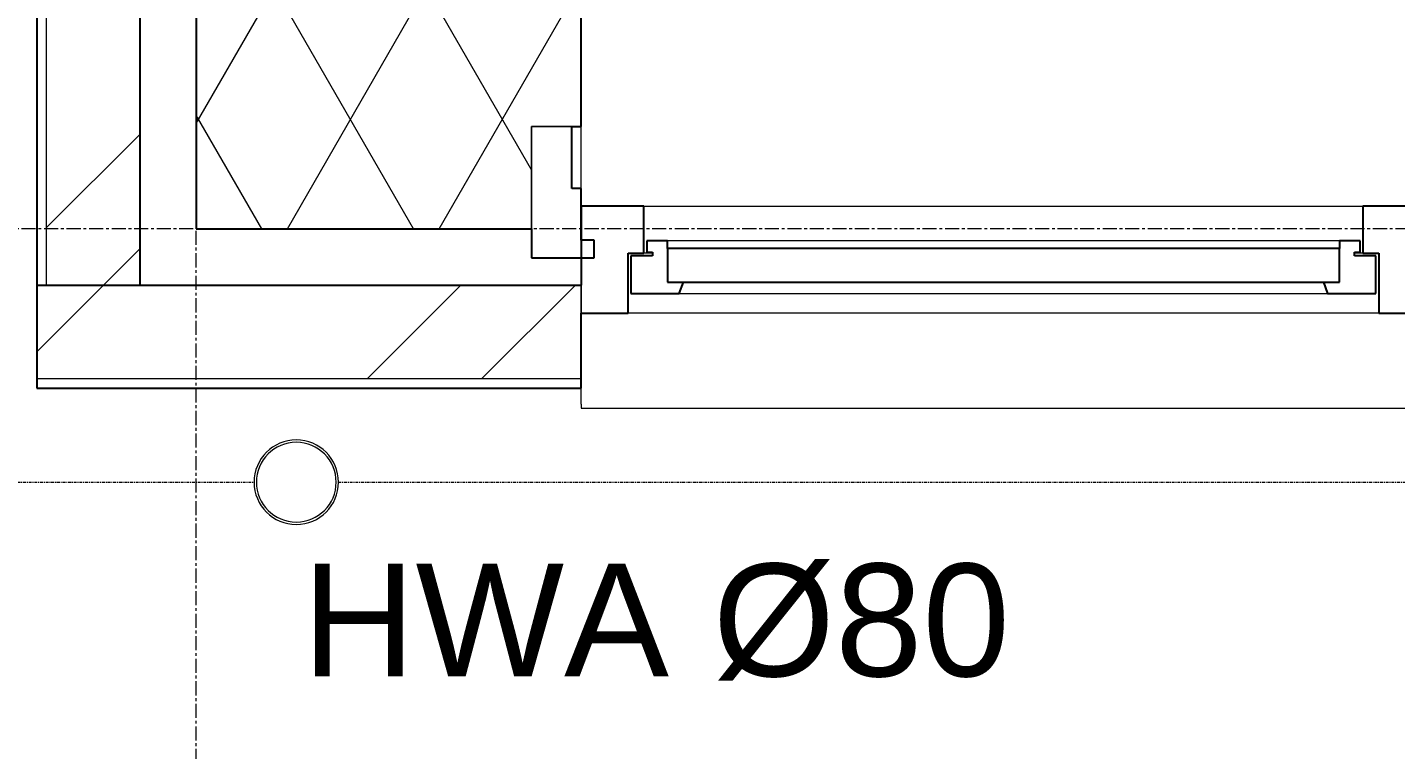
# Model space of a CAD drawing. Header units: millimetres. Extents: x -8546 to 211781, y -3000 to 31870.
# Drawn here: x -5199 to -3741, y 1306 to 2075 of the extents above; entities that cross this region are included whole.
import ezdxf

# ---------------------------------------------------------------- set-up
doc = ezdxf.new("R2010")
doc.units = ezdxf.units.MM
doc.linetypes.add('dash-dash', pattern=[6, 3, -1, 1, -1])
doc.linetypes.add('grid', pattern=[24, 15, -3, 3, -3])
for name, color, linetype, lineweight in [('A-DETL', 90, 'Continuous', 9), ('A-GENM', 13, 'Continuous', 9), ('A-GLAZ', 151, 'Continuous', 9), ('A-WALL', 113, 'Continuous', 9), ('A-WALL-PATT', 111, 'Continuous', 25), ('G-ANNO-TEXT', 231, 'Continuous', 9), ('I-WALL', 2, 'Continuous', 9), ('S-COLS', 52, 'Continuous', 9), ('S-GRID', 1, 'Continuous', 9)]:
    doc.layers.add(name, color=color, linetype=linetype, lineweight=lineweight)
doc.styles.add('Arial_3', font='arial.ttf', dxfattribs={"height": 120})
pattern_1 = [(45, (0, 0), (-251.447, 251.447), []), (45, (0, 381), (-251.447, 251.447), [])]

# ---------------------------------------------------------------- blocks, each defined once
blk = doc.blocks.new('GLAS_COMPONENT_TYPE_A - GLAS_COMPONENT_TYPE_A-2977216-Begane grond')
at = {"layer": 'A-GLAZ', "lineweight": 25}
for p, q in [((358, 0), (-358, 0)), ((-358, 0), (-358, -36)), ((358, -36), (358, 0)), ((-358, -36), (358, -36))]:
    blk.add_line(p, q, dxfattribs=at)
blk = doc.blocks.new('41_ISR_lb_vebo_waterslag_10_graden - WS60 160-1703960-Begane grond')
at = {"layer": 'A-GENM'}
for p, q in [((900, 160), (0, 160)), ((0, 160), (0, 155.9)), ((0, 139), (0, 155.9)), ((900, 155.9), (900, 160)), ((900, 155.9), (900, 139))]:
    blk.add_line(p, q, dxfattribs=at)
blk = doc.blocks.new('42_ISR_lb_vensterbank - 42_ISR_lb_vensterbank 280-1707394-Begane grond')
at = {"layer": 'A-GENM'}
for p, q in [((900, 280), (0, 280)), ((0, 280), (0, 265)), ((900, 265), (900, 280)), ((0, 232.5), (0, 265)), ((900, 265), (900, 232.5)), ((0, 19), (0, 85)), ((900, 85), (900, 19))]:
    blk.add_line(p, q, dxfattribs=at)
blk = doc.blocks.new('28_EB_HWA_grote slag - TRON60x2_5-3479252-Begane grond')
at = {"layer": 'S-COLS'}
for radius, start, end in [(45, 0, 180), (42.5, 360, 180), (45, 180, 0), (42.5, 180, 360)]:
    blk.add_arc((220, 0), radius, start, end, dxfattribs=at)

msp = doc.modelspace()

# ---------------------------------------------------------------- hatches: boundary and pattern name
at = {"layer": 'A-WALL-PATT', "lineweight": 9}
h = msp.add_hatch(dxfattribs=at)
h.set_pattern_fill('FP_12', color=256, style=0, pattern_type=2)
h.set_pattern_definition(pattern_1)
h.paths.add_polyline_path([(-5079.2, 1800.4), (-5079.2, 3301.9), (-5179.2, 3301.9), (-5179.2, 1800.4), (-5108.3, 1800.4)])
h.paths.add_polyline_path([(-5079.2, 4201.9), (-5079.2, 8733.8), (-5179.2, 8733.8), (-5179.2, 4201.9), (-5108.3, 4201.9)])
h.paths.add_polyline_path([(-5179.2, 9633.8), (-5079.2, 9633.8), (-5079.2, 11135.3), (-5179.2, 11135.3), (-5179.2, 10289.9)])
h = msp.add_hatch(dxfattribs=at)
h.set_pattern_fill('FP_7', color=256, angle=-300, style=0, pattern_type=2)
h.set_pattern_definition([(240, (-3319.25, 2116.87), (121.244, -70), []), (300, (-3319.25, 2116.87), (121.244, 70), [])])
h.paths.add_polyline_path([(-1895.7, 1860.4), (-1619.3, 1860.4), (-1619.3, 2095.4), (-2129.2, 2095.4), (-2129.2, 1969.4), (-2076.2, 1969.4), (-2076.2, 1860.4)])
h.paths.add_polyline_path([(-3356, 1860.4), (-3082.2, 1860.4), (-3082.2, 1969.4), (-3029.2, 1969.4), (-3029.2, 2095.4), (-3709.2, 2095.4), (-3709.2, 1969.4), (-3656.2, 1969.4), (-3656.2, 1860.4), (-3648, 1860.4)])
h.paths.add_polyline_path([(-4670.2, 1860.4), (-4662.2, 1860.4), (-4662.2, 1969.4), (-4609.2, 1969.4), (-4609.2, 2095.4), (-5019.2, 2095.4), (-5019.2, 1860.4), (-4816.3, 1860.4)])
h = msp.add_hatch(dxfattribs=at)
h.set_pattern_fill('FP_12', color=256, style=0, pattern_type=2)
h.set_pattern_definition(pattern_1)
h.paths.add_polyline_path([(-1779.3, 1700.4), (-1679.3, 1700.4), (-1679.3, 1800.4), (-2129.2, 1800.4), (-2129.2, 1700.4), (-1895.7, 1700.4)])
h.paths.add_polyline_path([(-3063.9, 1700.4), (-3029.2, 1700.4), (-3029.2, 1800.4), (-3709.2, 1800.4), (-3709.2, 1700.4), (-3356, 1700.4)])
h.paths.add_polyline_path([(-4816.3, 1700.4), (-4609.2, 1700.4), (-4609.2, 1800.4), (-5189.2, 1800.4), (-5189.2, 1700.4), (-5108.3, 1700.4)])

# ---------------------------------------------------------------- linework, layer by layer
at = {"layer": 'A-DETL', "linetype": 'dash-dash'}
for p, q in [((-6097.7, 1590.4), (-4957.7, 1590.4)), ((-4867.7, 1590.4), (-1789.3, 1590.4))]:
    msp.add_line(p, q, dxfattribs=at)
at = {"layer": 'A-GENM'}
for p, q in [((-4542.2, 1884.4), (-3776.2, 1884.4)), ((-4533.2, 1834.4), (-4542.2, 1834.4)), ((-3776.2, 1834.4), (-3785.2, 1834.4)), ((-3759.2, 1770.4), (-4559.2, 1770.4))]:
    msp.add_line(p, q, dxfattribs=at)
at = {"layer": 'A-WALL', "lineweight": 25}
for p, q in [((-5189.2, 3301.9), (-5189.2, 1690.4)), ((-5079.2, 1800.4), (-5079.2, 3301.9)), ((-4619.2, 1903.4), (-4619.2, 1969.4)), ((-4609.2, 1903.4), (-4619.2, 1903.4)), ((-4609.2, 1848.4), (-4609.2, 1903.4)), ((-4542.2, 1884.4), (-4609.2, 1884.4)), ((-4609.2, 1884.4), (-4609.2, 1800.4)), ((-4542.2, 1834.4), (-4542.2, 1884.4)), ((-3776.2, 1884.4), (-3776.2, 1834.4)), ((-3709.2, 1884.4), (-3776.2, 1884.4)), ((-4662.2, 1860.4), (-4662.2, 1829.4)), ((-4595.2, 1848.4), (-4609.2, 1848.4)), ((-4595.2, 1829.4), (-4595.2, 1848.4)), ((-4517.2, 1847.4), (-4539.2, 1847.4)), ((-4539.2, 1847.4), (-4539.2, 1835.4)), ((-4517.2, 1839.3), (-4517.2, 1847.4)), ((-3779.2, 1847.4), (-3801.2, 1847.4)), ((-3801.2, 1847.4), (-3801.2, 1839.3)), ((-3779.2, 1835.4), (-3779.2, 1847.4)), ((-4662.2, 1829.4), (-4595.2, 1829.4)), ((-4559.2, 1770.4), (-4559.2, 1834.4)), ((-4559.2, 1834.4), (-4542.2, 1834.4)), ((-4533.2, 1831.4), (-4556.2, 1831.4)), ((-4556.2, 1831.4), (-4556.2, 1791.4)), ((-4539.2, 1835.4), (-4533.2, 1835.4)), ((-4533.2, 1835.4), (-4533.2, 1831.4)), ((-3785.2, 1831.4), (-3785.2, 1835.4)), ((-3785.2, 1835.4), (-3779.2, 1835.4)), ((-3762.2, 1831.4), (-3785.2, 1831.4)), ((-3776.2, 1834.4), (-3759.2, 1834.4)), ((-3762.2, 1791.4), (-3762.2, 1831.4)), ((-3759.2, 1834.4), (-3759.2, 1770.4)), ((-5189.2, 1800.4), (-4609.2, 1800.4)), ((-4504.6, 1791.4), (-4500.2, 1803.4)), ((-3818.2, 1803.4), (-3813.9, 1791.4)), ((-4556.2, 1791.4), (-4504.6, 1791.4)), ((-3813.9, 1791.4), (-3762.2, 1791.4)), ((-4609.2, 1690.4), (-4609.2, 1770.4)), ((-4609.2, 1770.4), (-4559.2, 1770.4)), ((-3759.2, 1770.4), (-3709.2, 1770.4)), ((-5189.2, 1690.4), (-4609.2, 1690.4))]:
    msp.add_line(p, q, dxfattribs=at)
at = {"layer": 'A-WALL'}
for p, q in [((-5179.2, 3301.9), (-5179.2, 1800.4)), ((-4619.2, 1969.4), (-4662.2, 1969.4)), ((-4662.2, 1969.4), (-4662.2, 1860.4)), ((-3801.2, 1847.4), (-4517.2, 1847.4)), ((-4609.2, 1770.4), (-4609.2, 1800.4)), ((-4609.2, 1800.4), (-4609.2, 1770.4)), ((-4504.6, 1791.4), (-3813.9, 1791.4)), ((-4609.2, 1700.4), (-5189.2, 1700.4))]:
    msp.add_line(p, q, dxfattribs=at)
at = {"layer": 'I-WALL', "lineweight": 25}
for p, q in [((-5019.2, 3248.9), (-5019.2, 1860.4)), ((-4609.2, 1969.4), (-4609.2, 2116.9)), ((-4619.2, 1969.4), (-4609.2, 1969.4)), ((-5019.2, 1860.4), (-4662.2, 1860.4))]:
    msp.add_line(p, q, dxfattribs=at)
at = {"layer": 'I-WALL'}
for p, q in [((-4662.2, 1860.4), (-4662.2, 1969.4)), ((-4662.2, 1969.4), (-4619.2, 1969.4))]:
    msp.add_line(p, q, dxfattribs=at)
at = {"layer": 'S-GRID', "linetype": 'grid'}
for p, q in [((-5019.2, -988.7), (-5019.2, 13256.3)), ((6521.6, 1860.4), (-7016.6, 1860.4))]:
    msp.add_line(p, q, dxfattribs=at)

# ---------------------------------------------------------------- block references
at = {"layer": 'A-GENM'}
msp.add_blockref('42_ISR_lb_vensterbank - 42_ISR_lb_vensterbank 280-1707394-Begane grond', (-4609.2, 1884.4), dxfattribs=at)
at = {"layer": 'A-GENM', "rotation": 180}
msp.add_blockref('41_ISR_lb_vebo_waterslag_10_graden - WS60 160-1703960-Begane grond', (-3709.2, 1829.4), dxfattribs=at)
at = {"layer": 'A-GLAZ', "rotation": 180}
msp.add_blockref('GLAS_COMPONENT_TYPE_A - GLAS_COMPONENT_TYPE_A-2977216-Begane grond', (-4159.2, 1803.4), dxfattribs=at)
at = {"layer": 'S-COLS', "rotation": 89.9999999999999}
msp.add_blockref('28_EB_HWA_grote slag - TRON60x2_5-3479252-Begane grond', (-4912.7, 1370.4), dxfattribs=at)

# ---------------------------------------------------------------- texts
at = {"layer": 'G-ANNO-TEXT', "color": 7, "insert": (-4906.6, 1503.6), "char_height": 120, "width": 994.093, "attachment_point": 1, "style": 'Arial_3'}
msp.add_mtext('HWA Ø80', dxfattribs=at)

doc.saveas('drawing.dxf')
